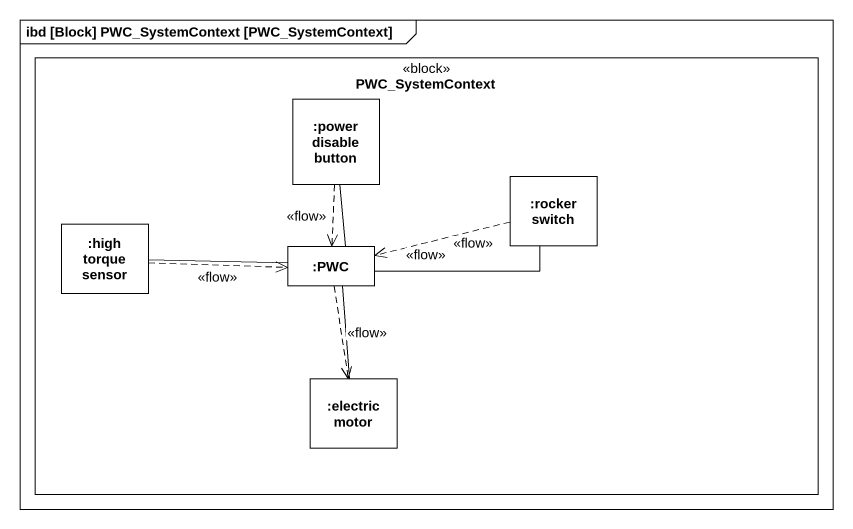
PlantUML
@startuml
mainframe ibd [Block] PWC_SystemContext [PWC_SystemContext]
rectangle PWC_SystemContext <<block>> {
  rectangle ":power disable button" as power_disable_button
  rectangle ":high torque sensor" as high_torque_sensor
  rectangle ":rocker switch" as rocker_switch
  rectangle ":PWC" as PWC
  rectangle ":electric motor" as electric_motor
}
power_disable_button -- PWC
power_disable_button ..> PWC : <<flow>>
high_torque_sensor -right- PWC
high_torque_sensor .right.> PWC : <<flow>>
rocker_switch -left- PWC
rocker_switch .left.> PWC : <<flow>>
rocker_switch .left.> PWC : <<flow>>
PWC ..> electric_motor : <<flow>>
electric_motor -up- PWC
@enduml
